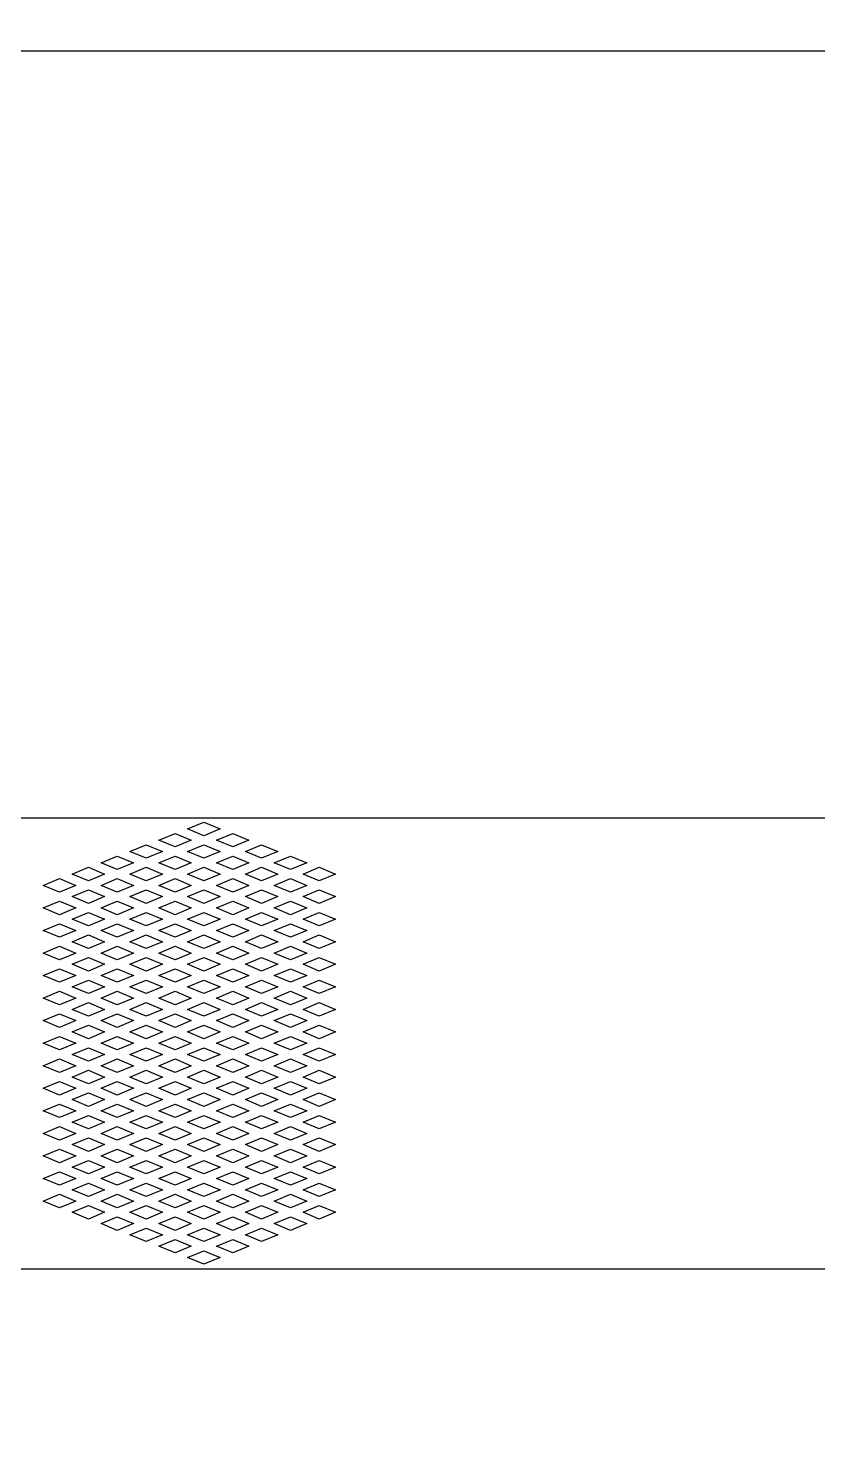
# Model space of a CAD drawing. Header units: inches. Extents: x -271009 to 5700, y -37000 to 38138.
# Drawn here: x -121206 to -119430, y 14054 to 17255 of the extents above; entities that cross this region are included whole.
import ezdxf

# ---------------------------------------------------------------- set-up
doc = ezdxf.new("R2010")
doc.units = ezdxf.units.IN
doc.header["$MEASUREMENT"] = 0

msp = doc.modelspace()

# ---------------------------------------------------------------- linework, layer by layer
for p, q in [((-122120.1, 15478.7), (-119163.7, 15478.7)), ((-120847.8, 15453.4), (-120811.2, 15468.6)), ((-120811.2, 15468.6), (-120774.7, 15453.4)), ((-120912.7, 15428), (-120876.2, 15443.2)), ((-120876.2, 15412.8), (-120912.7, 15428)), ((-120876.2, 15443.2), (-120839.6, 15428)), ((-120839.6, 15428), (-120876.2, 15412.8)), ((-120811.2, 15438.1), (-120847.8, 15453.4)), ((-120774.7, 15453.4), (-120811.2, 15438.1)), ((-120782.8, 15428), (-120746.3, 15443.2)), ((-120746.3, 15412.8), (-120782.8, 15428)), ((-120746.3, 15443.2), (-120709.7, 15428)), ((-120709.7, 15428), (-120746.3, 15412.8)), ((-120977.7, 15402.6), (-120941.1, 15417.8)), ((-120941.1, 15387.4), (-120977.7, 15402.6)), ((-120941.1, 15417.8), (-120904.6, 15402.6)), ((-120904.6, 15402.6), (-120941.1, 15387.4)), ((-120847.8, 15402.6), (-120811.2, 15417.8)), ((-120811.2, 15387.4), (-120847.8, 15402.6)), ((-120811.2, 15417.8), (-120774.7, 15402.6)), ((-120774.7, 15402.6), (-120811.2, 15387.4)), ((-120717.8, 15402.6), (-120681.3, 15417.8)), ((-120681.3, 15387.4), (-120717.8, 15402.6)), ((-120681.3, 15417.8), (-120644.8, 15402.6)), ((-120644.8, 15402.6), (-120681.3, 15387.4)), ((-121107.6, 15351.9), (-121071.1, 15367.1)), ((-121071.1, 15367.1), (-121034.5, 15351.9)), ((-121042.6, 15377.2), (-121006.1, 15392.5)), ((-121006.1, 15362), (-121042.6, 15377.2)), ((-121006.1, 15392.5), (-120969.6, 15377.2)), ((-120969.6, 15377.2), (-121006.1, 15362)), ((-120977.7, 15351.9), (-120941.1, 15367.1)), ((-120941.1, 15367.1), (-120904.6, 15351.9)), ((-120912.7, 15377.2), (-120876.2, 15392.5)), ((-120876.2, 15362), (-120912.7, 15377.2)), ((-120876.2, 15392.5), (-120839.6, 15377.2)), ((-120839.6, 15377.2), (-120876.2, 15362)), ((-120847.8, 15351.9), (-120811.2, 15367.1)), ((-120811.2, 15367.1), (-120774.7, 15351.9)), ((-120782.8, 15377.2), (-120746.3, 15392.5)), ((-120746.3, 15362), (-120782.8, 15377.2)), ((-120746.3, 15392.5), (-120709.7, 15377.2)), ((-120709.7, 15377.2), (-120746.3, 15362)), ((-120717.8, 15351.9), (-120681.3, 15367.1)), ((-120681.3, 15367.1), (-120644.8, 15351.9)), ((-120652.9, 15377.2), (-120616.3, 15392.5)), ((-120616.3, 15362), (-120652.9, 15377.2)), ((-120616.3, 15392.5), (-120579.8, 15377.2)), ((-120579.8, 15377.2), (-120616.3, 15362)), ((-120587.9, 15351.9), (-120551.4, 15367.1)), ((-120551.4, 15367.1), (-120514.8, 15351.9)), ((-121172.6, 15326.5), (-121136, 15341.7)), ((-121136, 15341.7), (-121099.5, 15326.5)), ((-121071.1, 15336.6), (-121107.6, 15351.9)), ((-121034.5, 15351.9), (-121071.1, 15336.6)), ((-121042.6, 15326.5), (-121006.1, 15341.7)), ((-121006.1, 15341.7), (-120969.6, 15326.5)), ((-120941.1, 15336.6), (-120977.7, 15351.9)), ((-120904.6, 15351.9), (-120941.1, 15336.6)), ((-120912.7, 15326.5), (-120876.2, 15341.7)), ((-120876.2, 15341.7), (-120839.6, 15326.5)), ((-120811.2, 15336.6), (-120847.8, 15351.9)), ((-120774.7, 15351.9), (-120811.2, 15336.6)), ((-120782.8, 15326.5), (-120746.3, 15341.7)), ((-120746.3, 15341.7), (-120709.7, 15326.5)), ((-120681.3, 15336.6), (-120717.8, 15351.9)), ((-120644.8, 15351.9), (-120681.3, 15336.6)), ((-120652.9, 15326.5), (-120616.3, 15341.7)), ((-120616.3, 15341.7), (-120579.8, 15326.5)), ((-120551.4, 15336.6), (-120587.9, 15351.9)), ((-120514.8, 15351.9), (-120551.4, 15336.6)), ((-121136, 15311.3), (-121172.6, 15326.5)), ((-121099.5, 15326.5), (-121136, 15311.3)), ((-121107.6, 15301.1), (-121071.1, 15316.3)), ((-121071.1, 15285.9), (-121107.6, 15301.1)), ((-121071.1, 15316.3), (-121034.5, 15301.1)), ((-121034.5, 15301.1), (-121071.1, 15285.9)), ((-121006.1, 15311.3), (-121042.6, 15326.5)), ((-120969.6, 15326.5), (-121006.1, 15311.3)), ((-120977.7, 15301.1), (-120941.1, 15316.3)), ((-120941.1, 15285.9), (-120977.7, 15301.1)), ((-120941.1, 15316.3), (-120904.6, 15301.1)), ((-120904.6, 15301.1), (-120941.1, 15285.9)), ((-120876.2, 15311.3), (-120912.7, 15326.5)), ((-120839.6, 15326.5), (-120876.2, 15311.3)), ((-120847.8, 15301.1), (-120811.2, 15316.3)), ((-120811.2, 15285.9), (-120847.8, 15301.1)), ((-120811.2, 15316.3), (-120774.7, 15301.1)), ((-120774.7, 15301.1), (-120811.2, 15285.9)), ((-120746.3, 15311.3), (-120782.8, 15326.5)), ((-120709.7, 15326.5), (-120746.3, 15311.3)), ((-120717.8, 15301.1), (-120681.3, 15316.3)), ((-120681.3, 15285.9), (-120717.8, 15301.1)), ((-120681.3, 15316.3), (-120644.8, 15301.1)), ((-120644.8, 15301.1), (-120681.3, 15285.9)), ((-120616.3, 15311.3), (-120652.9, 15326.5)), ((-120579.8, 15326.5), (-120616.3, 15311.3)), ((-120587.9, 15301.1), (-120551.4, 15316.3)), ((-120551.4, 15285.9), (-120587.9, 15301.1)), ((-120551.4, 15316.3), (-120514.8, 15301.1)), ((-120514.8, 15301.1), (-120551.4, 15285.9)), ((-121172.6, 15275.7), (-121136, 15291)), ((-121136, 15260.5), (-121172.6, 15275.7)), ((-121136, 15291), (-121099.5, 15275.7)), ((-121099.5, 15275.7), (-121136, 15260.5)), ((-121042.6, 15275.7), (-121006.1, 15291)), ((-121006.1, 15260.5), (-121042.6, 15275.7)), ((-121006.1, 15291), (-120969.6, 15275.7)), ((-120969.6, 15275.7), (-121006.1, 15260.5)), ((-120912.7, 15275.7), (-120876.2, 15291)), ((-120876.2, 15260.5), (-120912.7, 15275.7)), ((-120876.2, 15291), (-120839.6, 15275.7)), ((-120839.6, 15275.7), (-120876.2, 15260.5)), ((-120782.8, 15275.7), (-120746.3, 15291)), ((-120746.3, 15260.5), (-120782.8, 15275.7)), ((-120746.3, 15291), (-120709.7, 15275.7)), ((-120709.7, 15275.7), (-120746.3, 15260.5)), ((-120652.9, 15275.7), (-120616.3, 15291)), ((-120616.3, 15260.5), (-120652.9, 15275.7)), ((-120616.3, 15291), (-120579.8, 15275.7)), ((-120579.8, 15275.7), (-120616.3, 15260.5)), ((-121172.6, 15225), (-121136, 15240.2)), ((-121136, 15240.2), (-121099.5, 15225)), ((-121107.6, 15250.4), (-121071.1, 15265.6)), ((-121071.1, 15235.1), (-121107.6, 15250.4)), ((-121071.1, 15265.6), (-121034.5, 15250.4)), ((-121034.5, 15250.4), (-121071.1, 15235.1)), ((-121042.6, 15225), (-121006.1, 15240.2)), ((-121006.1, 15240.2), (-120969.6, 15225)), ((-120977.7, 15250.4), (-120941.1, 15265.6)), ((-120941.1, 15235.1), (-120977.7, 15250.4)), ((-120941.1, 15265.6), (-120904.6, 15250.4)), ((-120904.6, 15250.4), (-120941.1, 15235.1)), ((-120912.7, 15225), (-120876.2, 15240.2)), ((-120876.2, 15240.2), (-120839.6, 15225)), ((-120847.8, 15250.4), (-120811.2, 15265.6)), ((-120811.2, 15235.1), (-120847.8, 15250.4)), ((-120811.2, 15265.6), (-120774.7, 15250.4)), ((-120774.7, 15250.4), (-120811.2, 15235.1)), ((-120782.8, 15225), (-120746.3, 15240.2)), ((-120746.3, 15240.2), (-120709.7, 15225)), ((-120717.8, 15250.4), (-120681.3, 15265.6)), ((-120681.3, 15235.1), (-120717.8, 15250.4)), ((-120681.3, 15265.6), (-120644.8, 15250.4)), ((-120644.8, 15250.4), (-120681.3, 15235.1)), ((-120652.9, 15225), (-120616.3, 15240.2)), ((-120616.3, 15240.2), (-120579.8, 15225)), ((-120587.9, 15250.4), (-120551.4, 15265.6)), ((-120551.4, 15235.1), (-120587.9, 15250.4)), ((-120551.4, 15265.6), (-120514.8, 15250.4)), ((-120514.8, 15250.4), (-120551.4, 15235.1)), ((-121136, 15209.8), (-121172.6, 15225)), ((-121099.5, 15225), (-121136, 15209.8)), ((-121107.6, 15199.6), (-121071.1, 15214.8)), ((-121071.1, 15214.8), (-121034.5, 15199.6)), ((-121006.1, 15209.8), (-121042.6, 15225)), ((-120969.6, 15225), (-121006.1, 15209.8)), ((-120977.7, 15199.6), (-120941.1, 15214.8)), ((-120941.1, 15214.8), (-120904.6, 15199.6)), ((-120876.2, 15209.8), (-120912.7, 15225)), ((-120839.6, 15225), (-120876.2, 15209.8)), ((-120847.8, 15199.6), (-120811.2, 15214.8)), ((-120811.2, 15214.8), (-120774.7, 15199.6)), ((-120746.3, 15209.8), (-120782.8, 15225)), ((-120709.7, 15225), (-120746.3, 15209.8)), ((-120717.8, 15199.6), (-120681.3, 15214.8)), ((-120681.3, 15214.8), (-120644.8, 15199.6)), ((-120616.3, 15209.8), (-120652.9, 15225)), ((-120579.8, 15225), (-120616.3, 15209.8)), ((-120587.9, 15199.6), (-120551.4, 15214.8)), ((-120551.4, 15214.8), (-120514.8, 15199.6)), ((-121172.6, 15174.2), (-121136, 15189.5)), ((-121136, 15159), (-121172.6, 15174.2)), ((-121136, 15189.5), (-121099.5, 15174.2)), ((-121099.5, 15174.2), (-121136, 15159)), ((-121071.1, 15184.4), (-121107.6, 15199.6)), ((-121034.5, 15199.6), (-121071.1, 15184.4)), ((-121042.6, 15174.2), (-121006.1, 15189.5)), ((-121006.1, 15159), (-121042.6, 15174.2)), ((-121006.1, 15189.5), (-120969.6, 15174.2)), ((-120969.6, 15174.2), (-121006.1, 15159)), ((-120941.1, 15184.4), (-120977.7, 15199.6)), ((-120904.6, 15199.6), (-120941.1, 15184.4)), ((-120912.7, 15174.2), (-120876.2, 15189.5)), ((-120876.2, 15159), (-120912.7, 15174.2)), ((-120876.2, 15189.5), (-120839.6, 15174.2)), ((-120839.6, 15174.2), (-120876.2, 15159)), ((-120811.2, 15184.4), (-120847.8, 15199.6)), ((-120774.7, 15199.6), (-120811.2, 15184.4)), ((-120782.8, 15174.2), (-120746.3, 15189.5)), ((-120746.3, 15159), (-120782.8, 15174.2)), ((-120746.3, 15189.5), (-120709.7, 15174.2)), ((-120709.7, 15174.2), (-120746.3, 15159)), ((-120681.3, 15184.4), (-120717.8, 15199.6)), ((-120644.8, 15199.6), (-120681.3, 15184.4)), ((-120652.9, 15174.2), (-120616.3, 15189.5)), ((-120616.3, 15159), (-120652.9, 15174.2)), ((-120616.3, 15189.5), (-120579.8, 15174.2)), ((-120579.8, 15174.2), (-120616.3, 15159)), ((-120551.4, 15184.4), (-120587.9, 15199.6)), ((-120514.8, 15199.6), (-120551.4, 15184.4)), ((-121172.6, 15123.5), (-121136, 15138.7)), ((-121136, 15138.7), (-121099.5, 15123.5)), ((-121107.6, 15148.9), (-121071.1, 15164.1)), ((-121071.1, 15133.6), (-121107.6, 15148.9)), ((-121071.1, 15164.1), (-121034.5, 15148.9)), ((-121034.5, 15148.9), (-121071.1, 15133.6)), ((-121042.6, 15123.5), (-121006.1, 15138.7)), ((-121006.1, 15138.7), (-120969.6, 15123.5)), ((-120977.7, 15148.9), (-120941.1, 15164.1)), ((-120941.1, 15133.6), (-120977.7, 15148.9)), ((-120941.1, 15164.1), (-120904.6, 15148.9)), ((-120904.6, 15148.9), (-120941.1, 15133.6)), ((-120912.7, 15123.5), (-120876.2, 15138.7)), ((-120876.2, 15138.7), (-120839.6, 15123.5)), ((-120847.8, 15148.9), (-120811.2, 15164.1)), ((-120811.2, 15133.6), (-120847.8, 15148.9)), ((-120811.2, 15164.1), (-120774.7, 15148.9)), ((-120774.7, 15148.9), (-120811.2, 15133.6)), ((-120782.8, 15123.5), (-120746.3, 15138.7)), ((-120746.3, 15138.7), (-120709.7, 15123.5)), ((-120717.8, 15148.9), (-120681.3, 15164.1)), ((-120681.3, 15133.6), (-120717.8, 15148.9)), ((-120681.3, 15164.1), (-120644.8, 15148.9)), ((-120644.8, 15148.9), (-120681.3, 15133.6)), ((-120652.9, 15123.5), (-120616.3, 15138.7)), ((-120616.3, 15138.7), (-120579.8, 15123.5)), ((-120587.9, 15148.9), (-120551.4, 15164.1)), ((-120551.4, 15133.6), (-120587.9, 15148.9)), ((-120551.4, 15164.1), (-120514.8, 15148.9)), ((-120514.8, 15148.9), (-120551.4, 15133.6)), ((-121136, 15108.3), (-121172.6, 15123.5)), ((-121099.5, 15123.5), (-121136, 15108.3)), ((-121107.6, 15098.1), (-121071.1, 15113.3)), ((-121071.1, 15113.3), (-121034.5, 15098.1)), ((-121006.1, 15108.3), (-121042.6, 15123.5)), ((-120969.6, 15123.5), (-121006.1, 15108.3)), ((-120977.7, 15098.1), (-120941.1, 15113.3)), ((-120941.1, 15113.3), (-120904.6, 15098.1)), ((-120876.2, 15108.3), (-120912.7, 15123.5)), ((-120839.6, 15123.5), (-120876.2, 15108.3)), ((-120847.8, 15098.1), (-120811.2, 15113.3)), ((-120811.2, 15113.3), (-120774.7, 15098.1)), ((-120746.3, 15108.3), (-120782.8, 15123.5)), ((-120709.7, 15123.5), (-120746.3, 15108.3)), ((-120717.8, 15098.1), (-120681.3, 15113.3)), ((-120681.3, 15113.3), (-120644.8, 15098.1)), ((-120616.3, 15108.3), (-120652.9, 15123.5)), ((-120579.8, 15123.5), (-120616.3, 15108.3)), ((-120587.9, 15098.1), (-120551.4, 15113.3)), ((-120551.4, 15113.3), (-120514.8, 15098.1)), ((-121172.6, 15072.7), (-121136, 15088)), ((-121136, 15088), (-121099.5, 15072.7)), ((-121071.1, 15082.9), (-121107.6, 15098.1)), ((-121034.5, 15098.1), (-121071.1, 15082.9)), ((-121042.6, 15072.7), (-121006.1, 15088)), ((-121006.1, 15088), (-120969.6, 15072.7)), ((-120941.1, 15082.9), (-120977.7, 15098.1)), ((-120904.6, 15098.1), (-120941.1, 15082.9)), ((-120912.7, 15072.7), (-120876.2, 15088)), ((-120876.2, 15088), (-120839.6, 15072.7)), ((-120811.2, 15082.9), (-120847.8, 15098.1)), ((-120774.7, 15098.1), (-120811.2, 15082.9)), ((-120782.8, 15072.7), (-120746.3, 15088)), ((-120746.3, 15088), (-120709.7, 15072.7)), ((-120681.3, 15082.9), (-120717.8, 15098.1)), ((-120644.8, 15098.1), (-120681.3, 15082.9)), ((-120652.9, 15072.7), (-120616.3, 15088)), ((-120616.3, 15088), (-120579.8, 15072.7)), ((-120551.4, 15082.9), (-120587.9, 15098.1)), ((-120514.8, 15098.1), (-120551.4, 15082.9)), ((-121136, 15057.5), (-121172.6, 15072.7)), ((-121099.5, 15072.7), (-121136, 15057.5)), ((-121107.6, 15047.4), (-121071.1, 15062.6)), ((-121071.1, 15032.1), (-121107.6, 15047.4)), ((-121071.1, 15062.6), (-121034.5, 15047.4)), ((-121034.5, 15047.4), (-121071.1, 15032.1)), ((-121006.1, 15057.5), (-121042.6, 15072.7)), ((-120969.6, 15072.7), (-121006.1, 15057.5)), ((-120977.7, 15047.4), (-120941.1, 15062.6)), ((-120941.1, 15032.1), (-120977.7, 15047.4)), ((-120941.1, 15062.6), (-120904.6, 15047.4)), ((-120904.6, 15047.4), (-120941.1, 15032.1)), ((-120876.2, 15057.5), (-120912.7, 15072.7)), ((-120839.6, 15072.7), (-120876.2, 15057.5)), ((-120847.8, 15047.4), (-120811.2, 15062.6)), ((-120811.2, 15032.1), (-120847.8, 15047.4)), ((-120811.2, 15062.6), (-120774.7, 15047.4)), ((-120774.7, 15047.4), (-120811.2, 15032.1)), ((-120746.3, 15057.5), (-120782.8, 15072.7)), ((-120709.7, 15072.7), (-120746.3, 15057.5)), ((-120717.8, 15047.4), (-120681.3, 15062.6)), ((-120681.3, 15032.1), (-120717.8, 15047.4)), ((-120681.3, 15062.6), (-120644.8, 15047.4)), ((-120644.8, 15047.4), (-120681.3, 15032.1)), ((-120616.3, 15057.5), (-120652.9, 15072.7)), ((-120579.8, 15072.7), (-120616.3, 15057.5)), ((-120587.9, 15047.4), (-120551.4, 15062.6)), ((-120551.4, 15032.1), (-120587.9, 15047.4)), ((-120551.4, 15062.6), (-120514.8, 15047.4)), ((-120514.8, 15047.4), (-120551.4, 15032.1)), ((-121172.6, 15022), (-121136, 15037.2)), ((-121136, 15006.8), (-121172.6, 15022)), ((-121136, 15037.2), (-121099.5, 15022)), ((-121099.5, 15022), (-121136, 15006.8)), ((-121107.6, 14996.6), (-121071.1, 15011.8)), ((-121071.1, 15011.8), (-121034.5, 14996.6)), ((-121042.6, 15022), (-121006.1, 15037.2)), ((-121006.1, 15006.8), (-121042.6, 15022)), ((-121006.1, 15037.2), (-120969.6, 15022)), ((-120969.6, 15022), (-121006.1, 15006.8)), ((-120977.7, 14996.6), (-120941.1, 15011.8)), ((-120941.1, 15011.8), (-120904.6, 14996.6)), ((-120912.7, 15022), (-120876.2, 15037.2)), ((-120876.2, 15006.8), (-120912.7, 15022)), ((-120876.2, 15037.2), (-120839.6, 15022)), ((-120839.6, 15022), (-120876.2, 15006.8)), ((-120847.8, 14996.6), (-120811.2, 15011.8)), ((-120811.2, 15011.8), (-120774.7, 14996.6)), ((-120782.8, 15022), (-120746.3, 15037.2)), ((-120746.3, 15006.8), (-120782.8, 15022)), ((-120746.3, 15037.2), (-120709.7, 15022)), ((-120709.7, 15022), (-120746.3, 15006.8)), ((-120717.8, 14996.6), (-120681.3, 15011.8)), ((-120681.3, 15011.8), (-120644.8, 14996.6)), ((-120652.9, 15022), (-120616.3, 15037.2)), ((-120616.3, 15006.8), (-120652.9, 15022)), ((-120616.3, 15037.2), (-120579.8, 15022)), ((-120579.8, 15022), (-120616.3, 15006.8)), ((-120587.9, 14996.6), (-120551.4, 15011.8)), ((-120551.4, 15011.8), (-120514.8, 14996.6)), ((-121172.6, 14971.2), (-121136, 14986.5)), ((-121136, 14986.5), (-121099.5, 14971.2)), ((-121071.1, 14981.4), (-121107.6, 14996.6)), ((-121034.5, 14996.6), (-121071.1, 14981.4)), ((-121042.6, 14971.2), (-121006.1, 14986.5)), ((-121006.1, 14986.5), (-120969.6, 14971.2)), ((-120941.1, 14981.4), (-120977.7, 14996.6)), ((-120904.6, 14996.6), (-120941.1, 14981.4)), ((-120912.7, 14971.2), (-120876.2, 14986.5)), ((-120876.2, 14986.5), (-120839.6, 14971.2)), ((-120811.2, 14981.4), (-120847.8, 14996.6)), ((-120774.7, 14996.6), (-120811.2, 14981.4)), ((-120782.8, 14971.2), (-120746.3, 14986.5)), ((-120746.3, 14986.5), (-120709.7, 14971.2)), ((-120681.3, 14981.4), (-120717.8, 14996.6)), ((-120644.8, 14996.6), (-120681.3, 14981.4)), ((-120652.9, 14971.2), (-120616.3, 14986.5)), ((-120616.3, 14986.5), (-120579.8, 14971.2)), ((-120551.4, 14981.4), (-120587.9, 14996.6)), ((-120514.8, 14996.6), (-120551.4, 14981.4)), ((-121136, 14956), (-121172.6, 14971.2)), ((-121099.5, 14971.2), (-121136, 14956)), ((-121107.6, 14945.9), (-121071.1, 14961.1)), ((-121071.1, 14961.1), (-121034.5, 14945.9)), ((-121006.1, 14956), (-121042.6, 14971.2)), ((-120969.6, 14971.2), (-121006.1, 14956)), ((-120977.7, 14945.9), (-120941.1, 14961.1)), ((-120941.1, 14961.1), (-120904.6, 14945.9)), ((-120876.2, 14956), (-120912.7, 14971.2)), ((-120839.6, 14971.2), (-120876.2, 14956)), ((-120847.8, 14945.9), (-120811.2, 14961.1)), ((-120811.2, 14961.1), (-120774.7, 14945.9)), ((-120746.3, 14956), (-120782.8, 14971.2)), ((-120709.7, 14971.2), (-120746.3, 14956)), ((-120717.8, 14945.9), (-120681.3, 14961.1)), ((-120681.3, 14961.1), (-120644.8, 14945.9)), ((-120616.3, 14956), (-120652.9, 14971.2)), ((-120579.8, 14971.2), (-120616.3, 14956)), ((-120587.9, 14945.9), (-120551.4, 14961.1)), ((-120551.4, 14961.1), (-120514.8, 14945.9)), ((-121172.6, 14920.5), (-121136, 14935.7)), ((-121136, 14905.3), (-121172.6, 14920.5)), ((-121136, 14935.7), (-121099.5, 14920.5)), ((-121099.5, 14920.5), (-121136, 14905.3)), ((-121071.1, 14930.6), (-121107.6, 14945.9)), ((-121034.5, 14945.9), (-121071.1, 14930.6)), ((-121042.6, 14920.5), (-121006.1, 14935.7)), ((-121006.1, 14905.3), (-121042.6, 14920.5)), ((-121006.1, 14935.7), (-120969.6, 14920.5)), ((-120969.6, 14920.5), (-121006.1, 14905.3)), ((-120941.1, 14930.6), (-120977.7, 14945.9)), ((-120904.6, 14945.9), (-120941.1, 14930.6)), ((-120912.7, 14920.5), (-120876.2, 14935.7)), ((-120876.2, 14905.3), (-120912.7, 14920.5)), ((-120876.2, 14935.7), (-120839.6, 14920.5)), ((-120839.6, 14920.5), (-120876.2, 14905.3)), ((-120811.2, 14930.6), (-120847.8, 14945.9)), ((-120774.7, 14945.9), (-120811.2, 14930.6)), ((-120782.8, 14920.5), (-120746.3, 14935.7)), ((-120746.3, 14905.3), (-120782.8, 14920.5)), ((-120746.3, 14935.7), (-120709.7, 14920.5)), ((-120709.7, 14920.5), (-120746.3, 14905.3)), ((-120681.3, 14930.6), (-120717.8, 14945.9)), ((-120644.8, 14945.9), (-120681.3, 14930.6)), ((-120652.9, 14920.5), (-120616.3, 14935.7)), ((-120616.3, 14905.3), (-120652.9, 14920.5)), ((-120616.3, 14935.7), (-120579.8, 14920.5)), ((-120579.8, 14920.5), (-120616.3, 14905.3)), ((-120551.4, 14930.6), (-120587.9, 14945.9)), ((-120514.8, 14945.9), (-120551.4, 14930.6)), ((-121172.6, 14869.7), (-121136, 14885)), ((-121136, 14885), (-121099.5, 14869.7)), ((-121107.6, 14895.1), (-121071.1, 14910.3)), ((-121071.1, 14879.9), (-121107.6, 14895.1)), ((-121071.1, 14910.3), (-121034.5, 14895.1)), ((-121034.5, 14895.1), (-121071.1, 14879.9)), ((-121042.6, 14869.7), (-121006.1, 14885)), ((-121006.1, 14885), (-120969.6, 14869.7)), ((-120977.7, 14895.1), (-120941.1, 14910.3)), ((-120941.1, 14879.9), (-120977.7, 14895.1)), ((-120941.1, 14910.3), (-120904.6, 14895.1)), ((-120904.6, 14895.1), (-120941.1, 14879.9)), ((-120912.7, 14869.7), (-120876.2, 14885)), ((-120876.2, 14885), (-120839.6, 14869.7)), ((-120847.8, 14895.1), (-120811.2, 14910.3)), ((-120811.2, 14879.9), (-120847.8, 14895.1)), ((-120811.2, 14910.3), (-120774.7, 14895.1)), ((-120774.7, 14895.1), (-120811.2, 14879.9)), ((-120782.8, 14869.7), (-120746.3, 14885)), ((-120746.3, 14885), (-120709.7, 14869.7)), ((-120717.8, 14895.1), (-120681.3, 14910.3)), ((-120681.3, 14879.9), (-120717.8, 14895.1)), ((-120681.3, 14910.3), (-120644.8, 14895.1)), ((-120644.8, 14895.1), (-120681.3, 14879.9)), ((-120652.9, 14869.7), (-120616.3, 14885)), ((-120616.3, 14885), (-120579.8, 14869.7)), ((-120587.9, 14895.1), (-120551.4, 14910.3)), ((-120551.4, 14879.9), (-120587.9, 14895.1)), ((-120551.4, 14910.3), (-120514.8, 14895.1)), ((-120514.8, 14895.1), (-120551.4, 14879.9)), ((-121136, 14854.5), (-121172.6, 14869.7)), ((-121099.5, 14869.7), (-121136, 14854.5)), ((-121107.6, 14844.4), (-121071.1, 14859.6)), ((-121071.1, 14859.6), (-121034.5, 14844.4)), ((-121006.1, 14854.5), (-121042.6, 14869.7)), ((-120969.6, 14869.7), (-121006.1, 14854.5)), ((-120977.7, 14844.4), (-120941.1, 14859.6)), ((-120941.1, 14859.6), (-120904.6, 14844.4)), ((-120876.2, 14854.5), (-120912.7, 14869.7)), ((-120839.6, 14869.7), (-120876.2, 14854.5)), ((-120847.8, 14844.4), (-120811.2, 14859.6)), ((-120811.2, 14859.6), (-120774.7, 14844.4)), ((-120746.3, 14854.5), (-120782.8, 14869.7)), ((-120709.7, 14869.7), (-120746.3, 14854.5)), ((-120717.8, 14844.4), (-120681.3, 14859.6)), ((-120681.3, 14859.6), (-120644.8, 14844.4)), ((-120616.3, 14854.5), (-120652.9, 14869.7)), ((-120579.8, 14869.7), (-120616.3, 14854.5)), ((-120587.9, 14844.4), (-120551.4, 14859.6)), ((-120551.4, 14859.6), (-120514.8, 14844.4)), ((-121172.6, 14819), (-121136, 14834.2)), ((-121136, 14803.8), (-121172.6, 14819)), ((-121136, 14834.2), (-121099.5, 14819)), ((-121099.5, 14819), (-121136, 14803.8)), ((-121071.1, 14829.1), (-121107.6, 14844.4)), ((-121034.5, 14844.4), (-121071.1, 14829.1)), ((-121042.6, 14819), (-121006.1, 14834.2)), ((-121006.1, 14803.8), (-121042.6, 14819)), ((-121006.1, 14834.2), (-120969.6, 14819)), ((-120969.6, 14819), (-121006.1, 14803.8)), ((-120941.1, 14829.1), (-120977.7, 14844.4)), ((-120904.6, 14844.4), (-120941.1, 14829.1)), ((-120912.7, 14819), (-120876.2, 14834.2)), ((-120876.2, 14803.8), (-120912.7, 14819)), ((-120876.2, 14834.2), (-120839.6, 14819)), ((-120839.6, 14819), (-120876.2, 14803.8)), ((-120811.2, 14829.1), (-120847.8, 14844.4)), ((-120774.7, 14844.4), (-120811.2, 14829.1)), ((-120782.8, 14819), (-120746.3, 14834.2)), ((-120746.3, 14803.8), (-120782.8, 14819)), ((-120746.3, 14834.2), (-120709.7, 14819)), ((-120709.7, 14819), (-120746.3, 14803.8)), ((-120681.3, 14829.1), (-120717.8, 14844.4)), ((-120644.8, 14844.4), (-120681.3, 14829.1)), ((-120652.9, 14819), (-120616.3, 14834.2)), ((-120616.3, 14803.8), (-120652.9, 14819)), ((-120616.3, 14834.2), (-120579.8, 14819)), ((-120579.8, 14819), (-120616.3, 14803.8)), ((-120551.4, 14829.1), (-120587.9, 14844.4)), ((-120514.8, 14844.4), (-120551.4, 14829.1)), ((-121107.6, 14793.6), (-121071.1, 14808.8)), ((-121071.1, 14778.4), (-121107.6, 14793.6)), ((-121071.1, 14808.8), (-121034.5, 14793.6)), ((-121034.5, 14793.6), (-121071.1, 14778.4)), ((-120977.7, 14793.6), (-120941.1, 14808.8)), ((-120941.1, 14778.4), (-120977.7, 14793.6)), ((-120941.1, 14808.8), (-120904.6, 14793.6)), ((-120904.6, 14793.6), (-120941.1, 14778.4)), ((-120847.8, 14793.6), (-120811.2, 14808.8)), ((-120811.2, 14778.4), (-120847.8, 14793.6)), ((-120811.2, 14808.8), (-120774.7, 14793.6)), ((-120774.7, 14793.6), (-120811.2, 14778.4)), ((-120717.8, 14793.6), (-120681.3, 14808.8)), ((-120681.3, 14778.4), (-120717.8, 14793.6)), ((-120681.3, 14808.8), (-120644.8, 14793.6)), ((-120644.8, 14793.6), (-120681.3, 14778.4)), ((-120587.9, 14793.6), (-120551.4, 14808.8)), ((-120551.4, 14778.4), (-120587.9, 14793.6)), ((-120551.4, 14808.8), (-120514.8, 14793.6)), ((-120514.8, 14793.6), (-120551.4, 14778.4)), ((-121172.6, 14768.2), (-121136, 14783.5)), ((-121136, 14753), (-121172.6, 14768.2)), ((-121136, 14783.5), (-121099.5, 14768.2)), ((-121099.5, 14768.2), (-121136, 14753)), ((-121107.6, 14742.9), (-121071.1, 14758.1)), ((-121071.1, 14758.1), (-121034.5, 14742.9)), ((-121042.6, 14768.2), (-121006.1, 14783.5)), ((-121006.1, 14753), (-121042.6, 14768.2)), ((-121006.1, 14783.5), (-120969.6, 14768.2)), ((-120969.6, 14768.2), (-121006.1, 14753)), ((-120977.7, 14742.9), (-120941.1, 14758.1)), ((-120941.1, 14758.1), (-120904.6, 14742.9)), ((-120912.7, 14768.2), (-120876.2, 14783.5)), ((-120876.2, 14753), (-120912.7, 14768.2)), ((-120876.2, 14783.5), (-120839.6, 14768.2)), ((-120839.6, 14768.2), (-120876.2, 14753)), ((-120847.8, 14742.9), (-120811.2, 14758.1)), ((-120811.2, 14758.1), (-120774.7, 14742.9)), ((-120782.8, 14768.2), (-120746.3, 14783.5)), ((-120746.3, 14753), (-120782.8, 14768.2)), ((-120746.3, 14783.5), (-120709.7, 14768.2)), ((-120709.7, 14768.2), (-120746.3, 14753)), ((-120717.8, 14742.9), (-120681.3, 14758.1)), ((-120681.3, 14758.1), (-120644.8, 14742.9)), ((-120652.9, 14768.2), (-120616.3, 14783.5)), ((-120616.3, 14753), (-120652.9, 14768.2)), ((-120616.3, 14783.5), (-120579.8, 14768.2)), ((-120579.8, 14768.2), (-120616.3, 14753)), ((-120587.9, 14742.9), (-120551.4, 14758.1)), ((-120551.4, 14758.1), (-120514.8, 14742.9)), ((-121172.6, 14717.5), (-121136, 14732.7)), ((-121136, 14732.7), (-121099.5, 14717.5)), ((-121071.1, 14727.6), (-121107.6, 14742.9)), ((-121034.5, 14742.9), (-121071.1, 14727.6)), ((-121042.6, 14717.5), (-121006.1, 14732.7)), ((-121006.1, 14732.7), (-120969.6, 14717.5)), ((-120941.1, 14727.6), (-120977.7, 14742.9)), ((-120904.6, 14742.9), (-120941.1, 14727.6)), ((-120912.7, 14717.5), (-120876.2, 14732.7)), ((-120876.2, 14732.7), (-120839.6, 14717.5)), ((-120811.2, 14727.6), (-120847.8, 14742.9)), ((-120774.7, 14742.9), (-120811.2, 14727.6)), ((-120782.8, 14717.5), (-120746.3, 14732.7)), ((-120746.3, 14732.7), (-120709.7, 14717.5)), ((-120681.3, 14727.6), (-120717.8, 14742.9)), ((-120644.8, 14742.9), (-120681.3, 14727.6)), ((-120652.9, 14717.5), (-120616.3, 14732.7)), ((-120616.3, 14732.7), (-120579.8, 14717.5)), ((-120551.4, 14727.6), (-120587.9, 14742.9)), ((-120514.8, 14742.9), (-120551.4, 14727.6)), ((-121136, 14702.3), (-121172.6, 14717.5)), ((-121099.5, 14717.5), (-121136, 14702.3)), ((-121107.6, 14692.1), (-121071.1, 14707.3)), ((-121071.1, 14676.9), (-121107.6, 14692.1)), ((-121071.1, 14707.3), (-121034.5, 14692.1)), ((-121034.5, 14692.1), (-121071.1, 14676.9)), ((-121006.1, 14702.3), (-121042.6, 14717.5)), ((-120969.6, 14717.5), (-121006.1, 14702.3)), ((-120977.7, 14692.1), (-120941.1, 14707.3)), ((-120941.1, 14676.9), (-120977.7, 14692.1)), ((-120941.1, 14707.3), (-120904.6, 14692.1)), ((-120904.6, 14692.1), (-120941.1, 14676.9)), ((-120876.2, 14702.3), (-120912.7, 14717.5)), ((-120839.6, 14717.5), (-120876.2, 14702.3)), ((-120847.8, 14692.1), (-120811.2, 14707.3)), ((-120811.2, 14676.9), (-120847.8, 14692.1)), ((-120811.2, 14707.3), (-120774.7, 14692.1)), ((-120774.7, 14692.1), (-120811.2, 14676.9)), ((-120746.3, 14702.3), (-120782.8, 14717.5)), ((-120709.7, 14717.5), (-120746.3, 14702.3)), ((-120717.8, 14692.1), (-120681.3, 14707.3)), ((-120681.3, 14676.9), (-120717.8, 14692.1)), ((-120681.3, 14707.3), (-120644.8, 14692.1)), ((-120644.8, 14692.1), (-120681.3, 14676.9)), ((-120616.3, 14702.3), (-120652.9, 14717.5)), ((-120579.8, 14717.5), (-120616.3, 14702.3)), ((-120587.9, 14692.1), (-120551.4, 14707.3)), ((-120551.4, 14676.9), (-120587.9, 14692.1)), ((-120551.4, 14707.3), (-120514.8, 14692.1)), ((-120514.8, 14692.1), (-120551.4, 14676.9)), ((-121172.6, 14666.7), (-121136, 14682)), ((-121136, 14651.5), (-121172.6, 14666.7)), ((-121136, 14682), (-121099.5, 14666.7)), ((-121099.5, 14666.7), (-121136, 14651.5)), ((-121042.6, 14666.7), (-121006.1, 14682)), ((-121006.1, 14651.5), (-121042.6, 14666.7)), ((-121006.1, 14682), (-120969.6, 14666.7)), ((-120969.6, 14666.7), (-121006.1, 14651.5)), ((-120912.7, 14666.7), (-120876.2, 14682)), ((-120876.2, 14651.5), (-120912.7, 14666.7)), ((-120876.2, 14682), (-120839.6, 14666.7)), ((-120839.6, 14666.7), (-120876.2, 14651.5)), ((-120782.8, 14666.7), (-120746.3, 14682)), ((-120746.3, 14651.5), (-120782.8, 14666.7)), ((-120746.3, 14682), (-120709.7, 14666.7)), ((-120709.7, 14666.7), (-120746.3, 14651.5)), ((-120652.9, 14666.7), (-120616.3, 14682)), ((-120616.3, 14651.5), (-120652.9, 14666.7)), ((-120616.3, 14682), (-120579.8, 14666.7)), ((-120579.8, 14666.7), (-120616.3, 14651.5)), ((-121172.6, 14616), (-121136, 14631.2)), ((-121136, 14631.2), (-121099.5, 14616)), ((-121107.6, 14641.4), (-121071.1, 14656.6)), ((-121071.1, 14626.1), (-121107.6, 14641.4)), ((-121071.1, 14656.6), (-121034.5, 14641.4)), ((-121034.5, 14641.4), (-121071.1, 14626.1)), ((-121042.6, 14616), (-121006.1, 14631.2)), ((-121006.1, 14631.2), (-120969.6, 14616)), ((-120977.7, 14641.4), (-120941.1, 14656.6)), ((-120941.1, 14626.1), (-120977.7, 14641.4)), ((-120941.1, 14656.6), (-120904.6, 14641.4)), ((-120904.6, 14641.4), (-120941.1, 14626.1)), ((-120912.7, 14616), (-120876.2, 14631.2)), ((-120876.2, 14631.2), (-120839.6, 14616)), ((-120847.8, 14641.4), (-120811.2, 14656.6)), ((-120811.2, 14626.1), (-120847.8, 14641.4)), ((-120811.2, 14656.6), (-120774.7, 14641.4)), ((-120774.7, 14641.4), (-120811.2, 14626.1)), ((-120782.8, 14616), (-120746.3, 14631.2)), ((-120746.3, 14631.2), (-120709.7, 14616)), ((-120717.8, 14641.4), (-120681.3, 14656.6)), ((-120681.3, 14626.1), (-120717.8, 14641.4)), ((-120681.3, 14656.6), (-120644.8, 14641.4)), ((-120644.8, 14641.4), (-120681.3, 14626.1)), ((-120652.9, 14616), (-120616.3, 14631.2)), ((-120616.3, 14631.2), (-120579.8, 14616)), ((-120587.9, 14641.4), (-120551.4, 14656.6)), ((-120551.4, 14626.1), (-120587.9, 14641.4)), ((-120551.4, 14656.6), (-120514.8, 14641.4)), ((-120514.8, 14641.4), (-120551.4, 14626.1)), ((-121136, 14600.8), (-121172.6, 14616)), ((-121099.5, 14616), (-121136, 14600.8)), ((-121107.6, 14590.6), (-121071.1, 14605.8)), ((-121071.1, 14605.8), (-121034.5, 14590.6)), ((-121006.1, 14600.8), (-121042.6, 14616)), ((-120969.6, 14616), (-121006.1, 14600.8)), ((-120977.7, 14590.6), (-120941.1, 14605.8)), ((-120941.1, 14605.8), (-120904.6, 14590.6)), ((-120876.2, 14600.8), (-120912.7, 14616)), ((-120839.6, 14616), (-120876.2, 14600.8)), ((-120847.8, 14590.6), (-120811.2, 14605.8)), ((-120811.2, 14605.8), (-120774.7, 14590.6)), ((-120746.3, 14600.8), (-120782.8, 14616)), ((-120709.7, 14616), (-120746.3, 14600.8)), ((-120717.8, 14590.6), (-120681.3, 14605.8)), ((-120681.3, 14605.8), (-120644.8, 14590.6)), ((-120616.3, 14600.8), (-120652.9, 14616)), ((-120579.8, 14616), (-120616.3, 14600.8)), ((-120587.9, 14590.6), (-120551.4, 14605.8)), ((-120551.4, 14605.8), (-120514.8, 14590.6)), ((-121071.1, 14575.4), (-121107.6, 14590.6)), ((-121034.5, 14590.6), (-121071.1, 14575.4)), ((-121042.6, 14565.2), (-121006.1, 14580.5)), ((-121006.1, 14550), (-121042.6, 14565.2)), ((-121006.1, 14580.5), (-120969.6, 14565.2)), ((-120969.6, 14565.2), (-121006.1, 14550)), ((-120941.1, 14575.4), (-120977.7, 14590.6)), ((-120904.6, 14590.6), (-120941.1, 14575.4)), ((-120912.7, 14565.2), (-120876.2, 14580.5)), ((-120876.2, 14550), (-120912.7, 14565.2)), ((-120876.2, 14580.5), (-120839.6, 14565.2)), ((-120839.6, 14565.2), (-120876.2, 14550)), ((-120811.2, 14575.4), (-120847.8, 14590.6)), ((-120774.7, 14590.6), (-120811.2, 14575.4)), ((-120782.8, 14565.2), (-120746.3, 14580.5)), ((-120746.3, 14550), (-120782.8, 14565.2)), ((-120746.3, 14580.5), (-120709.7, 14565.2)), ((-120709.7, 14565.2), (-120746.3, 14550)), ((-120681.3, 14575.4), (-120717.8, 14590.6)), ((-120644.8, 14590.6), (-120681.3, 14575.4)), ((-120652.9, 14565.2), (-120616.3, 14580.5)), ((-120616.3, 14550), (-120652.9, 14565.2)), ((-120616.3, 14580.5), (-120579.8, 14565.2)), ((-120579.8, 14565.2), (-120616.3, 14550)), ((-120551.4, 14575.4), (-120587.9, 14590.6)), ((-120514.8, 14590.6), (-120551.4, 14575.4)), ((-120977.7, 14539.9), (-120941.1, 14555.1)), ((-120941.1, 14524.6), (-120977.7, 14539.9)), ((-120941.1, 14555.1), (-120904.6, 14539.9)), ((-120904.6, 14539.9), (-120941.1, 14524.6)), ((-120847.8, 14539.9), (-120811.2, 14555.1)), ((-120811.2, 14524.6), (-120847.8, 14539.9)), ((-120811.2, 14555.1), (-120774.7, 14539.9)), ((-120774.7, 14539.9), (-120811.2, 14524.6)), ((-120717.8, 14539.9), (-120681.3, 14555.1)), ((-120681.3, 14524.6), (-120717.8, 14539.9)), ((-120681.3, 14555.1), (-120644.8, 14539.9)), ((-120644.8, 14539.9), (-120681.3, 14524.6)), ((-120912.7, 14514.5), (-120876.2, 14529.7)), ((-120876.2, 14499.3), (-120912.7, 14514.5)), ((-120876.2, 14529.7), (-120839.6, 14514.5)), ((-120839.6, 14514.5), (-120876.2, 14499.3)), ((-120847.8, 14489.1), (-120811.2, 14504.3)), ((-120811.2, 14504.3), (-120774.7, 14489.1)), ((-120782.8, 14514.5), (-120746.3, 14529.7)), ((-120746.3, 14499.3), (-120782.8, 14514.5)), ((-120746.3, 14529.7), (-120709.7, 14514.5)), ((-120709.7, 14514.5), (-120746.3, 14499.3)), ((-120811.2, 14473.9), (-120847.8, 14489.1)), ((-120774.7, 14489.1), (-120811.2, 14473.9)), ((-122120.1, 14463.7), (-119163.7, 14463.7))]:
    msp.add_line(p, q)
msp.add_lwpolyline([(-137000, 35000, 6), (-113000, 35000)], format="xyb", close=True)
msp.add_lwpolyline([(-124949.2, 17204.3), (-113885.8, 17204.3), (-113885.8, 8678.3), (-124949.2, 8678.3)], close=True)

doc.saveas('drawing.dxf')
